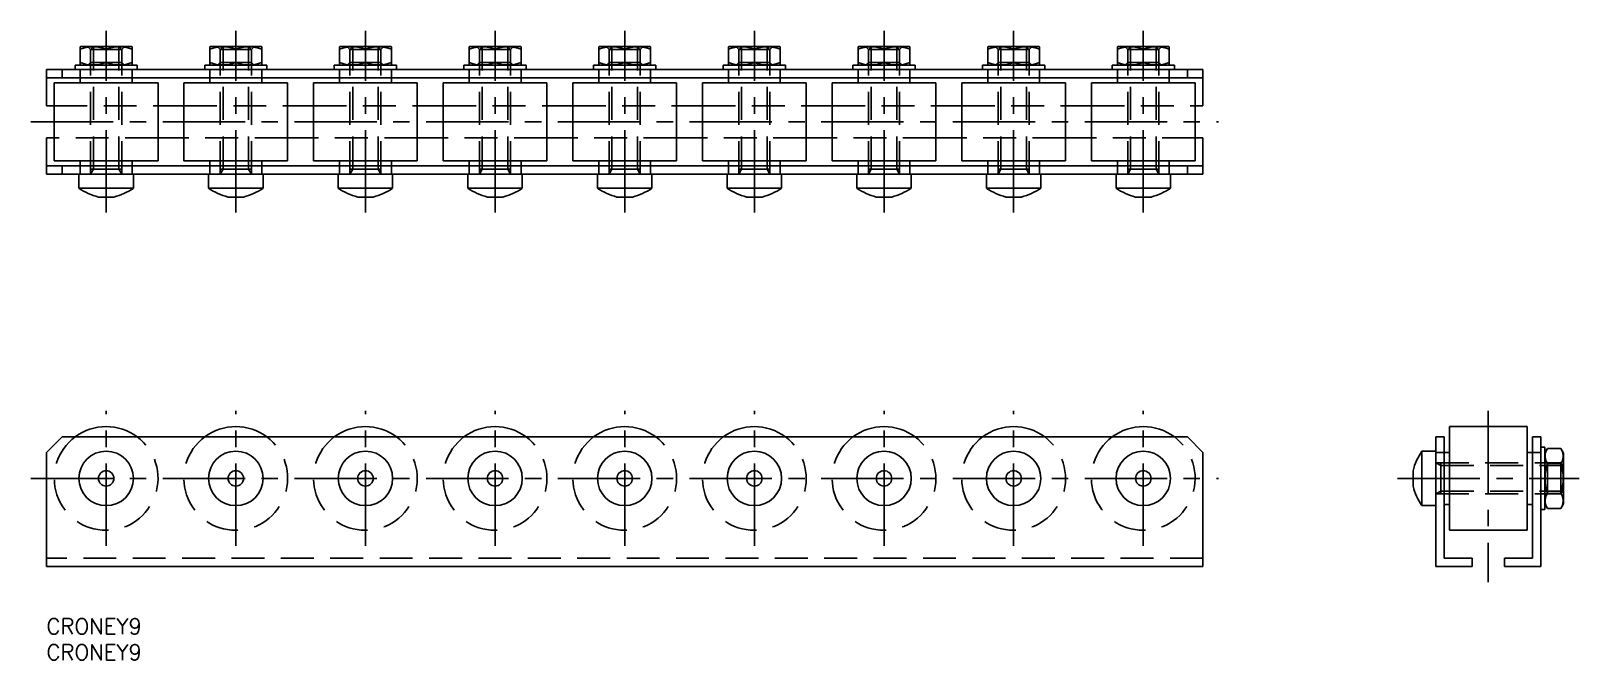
# Model space of a CAD drawing. Extents: x -3 to 296, y -8 to 113.
import ezdxf

# ---------------------------------------------------------------- set-up
doc = ezdxf.new("R2010")
doc.units = 0
doc.header["$LTSCALE"] = 0.5
doc.linetypes.add('CENTER', pattern=[50.8, 31.75, -6.35, 6.35, -6.35])
doc.linetypes.add('DASHED', pattern=[19.05, 12.7, -6.35])
for name, color, linetype in [('MSM_CENTER', 1, 'CENTER'), ('MSM_CONTINUOUS', 7, 'CONTINUOUS'), ('MSM_DASHED', 4, 'DASHED'), ('MSM_PART_NUMBER', 7, 'CONTINUOUS')]:
    doc.layers.add(name, color=color, linetype=linetype)
doc.styles.get("Standard").update_dxf_attribs({"font": 'txt.shx', "height": 3, "bigfont": 'bigfont.shx'})

# ---------------------------------------------------------------- blocks, each defined once
blk = doc.blocks.new('*U28')
at = {"layer": 'MSM_PART_NUMBER'}
blk.add_text('CRONEY9', height=3, dxfattribs=at).set_placement((0, -3))
blk = doc.blocks.new('*U29')
at = {"layer": 'MSM_PART_NUMBER'}
blk.add_text('CRONEY9', height=3, dxfattribs=at).set_placement((0, -8))

msp = doc.modelspace()

# ---------------------------------------------------------------- linework, layer by layer
at = {"layer": 'MSM_CENTER'}
for p, q in [((11.5, 78.24), (11.5, 113.24)), ((36.5, 78.24), (36.5, 113.24)), ((61.5, 78.24), (61.5, 113.24)), ((86.5, 78.24), (86.5, 113.24)), ((111.5, 78.24), (111.5, 113.24)), ((136.5, 78.24), (136.5, 113.24)), ((161.5, 78.24), (161.5, 113.24)), ((186.5, 78.24), (186.5, 113.24)), ((211.5, 78.24), (211.5, 113.24)), ((-3, 95.74), (226, 95.74)), ((11.5, 14), (11.5, 40)), ((36.5, 14), (36.5, 40)), ((61.5, 14), (61.5, 40)), ((86.5, 14), (86.5, 40)), ((111.5, 14), (111.5, 40)), ((136.5, 14), (136.5, 40)), ((161.5, 14), (161.5, 40)), ((186.5, 14), (186.5, 40)), ((211.5, 14), (211.5, 40)), ((278.03, 40), (278.03, 7)), ((-3, 27), (226, 27)), ((260.53, 27), (295.53, 27))]:
    msp.add_line(p, q, dxfattribs=at)
at = {"layer": 'MSM_CONTINUOUS'}
for p, q in [((6.6, 110.24), (6.5, 110.18)), ((6.5, 106.7), (6.5, 110.18)), ((6.6, 110.24), (16.4, 110.24)), ((11.5, 107.14), (11.5, 109.73)), ((16.5, 110.18), (16.4, 110.24)), ((16.5, 110.18), (16.5, 106.7)), ((31.6, 110.24), (31.5, 110.18)), ((31.5, 106.7), (31.5, 110.18)), ((31.6, 110.24), (41.4, 110.24)), ((36.5, 107.14), (36.5, 109.73)), ((41.5, 110.18), (41.4, 110.24)), ((41.5, 110.18), (41.5, 106.7)), ((56.6, 110.24), (56.5, 110.18)), ((56.5, 106.7), (56.5, 110.18)), ((56.6, 110.24), (66.4, 110.24)), ((61.5, 107.14), (61.5, 109.73)), ((66.5, 110.18), (66.4, 110.24)), ((66.5, 110.18), (66.5, 106.7)), ((81.6, 110.24), (81.5, 110.18)), ((81.5, 106.7), (81.5, 110.18)), ((81.6, 110.24), (91.4, 110.24)), ((86.5, 107.14), (86.5, 109.73)), ((91.5, 110.18), (91.4, 110.24)), ((91.5, 110.18), (91.5, 106.7)), ((106.6, 110.24), (106.5, 110.18)), ((106.5, 106.7), (106.5, 110.18)), ((106.6, 110.24), (116.4, 110.24)), ((111.5, 107.14), (111.5, 109.73)), ((116.5, 110.18), (116.4, 110.24)), ((116.5, 110.18), (116.5, 106.7)), ((131.6, 110.24), (131.5, 110.18)), ((131.5, 106.7), (131.5, 110.18)), ((131.6, 110.24), (141.4, 110.24)), ((136.5, 107.14), (136.5, 109.73)), ((141.5, 110.18), (141.4, 110.24)), ((141.5, 110.18), (141.5, 106.7)), ((156.6, 110.24), (156.5, 110.18)), ((156.5, 106.7), (156.5, 110.18)), ((156.6, 110.24), (166.4, 110.24)), ((161.5, 107.14), (161.5, 109.73)), ((166.5, 110.18), (166.4, 110.24)), ((166.5, 110.18), (166.5, 106.7)), ((181.6, 110.24), (181.5, 110.18)), ((181.5, 106.7), (181.5, 110.18)), ((181.6, 110.24), (191.4, 110.24)), ((186.5, 107.14), (186.5, 109.73)), ((191.5, 110.18), (191.4, 110.24)), ((191.5, 110.18), (191.5, 106.7)), ((206.6, 110.24), (206.5, 110.18)), ((206.5, 106.7), (206.5, 110.18)), ((206.6, 110.24), (216.4, 110.24)), ((211.5, 107.14), (211.5, 109.73)), ((216.5, 110.18), (216.4, 110.24)), ((216.5, 110.18), (216.5, 106.7)), ((0, 98.84), (0, 105.84)), ((223, 105.84), (0, 105.84)), ((3, 104.24), (3, 105.84)), ((5.5, 106.64), (5.5, 105.84)), ((5.5, 106.64), (17.5, 106.64)), ((6.5, 106.7), (6.6, 106.64)), ((16.4, 106.64), (16.5, 106.7)), ((17.5, 105.84), (17.5, 106.64)), ((30.5, 106.64), (30.5, 105.84)), ((30.5, 106.64), (42.5, 106.64)), ((31.5, 106.7), (31.6, 106.64)), ((41.4, 106.64), (41.5, 106.7)), ((42.5, 105.84), (42.5, 106.64)), ((55.5, 106.64), (55.5, 105.84)), ((55.5, 106.64), (67.5, 106.64)), ((56.5, 106.7), (56.6, 106.64)), ((66.4, 106.64), (66.5, 106.7)), ((67.5, 105.84), (67.5, 106.64)), ((80.5, 106.64), (80.5, 105.84)), ((80.5, 106.64), (92.5, 106.64)), ((81.5, 106.7), (81.6, 106.64)), ((91.4, 106.64), (91.5, 106.7)), ((92.5, 105.84), (92.5, 106.64)), ((105.5, 106.64), (105.5, 105.84)), ((105.5, 106.64), (117.5, 106.64)), ((106.5, 106.7), (106.6, 106.64)), ((116.4, 106.64), (116.5, 106.7)), ((117.5, 105.84), (117.5, 106.64)), ((130.5, 106.64), (130.5, 105.84)), ((130.5, 106.64), (142.5, 106.64)), ((131.5, 106.7), (131.6, 106.64)), ((141.4, 106.64), (141.5, 106.7)), ((142.5, 105.84), (142.5, 106.64)), ((155.5, 106.64), (155.5, 105.84)), ((155.5, 106.64), (167.5, 106.64)), ((156.5, 106.7), (156.6, 106.64)), ((166.4, 106.64), (166.5, 106.7)), ((167.5, 105.84), (167.5, 106.64)), ((180.5, 106.64), (180.5, 105.84)), ((180.5, 106.64), (192.5, 106.64)), ((181.5, 106.7), (181.6, 106.64)), ((191.4, 106.64), (191.5, 106.7)), ((192.5, 105.84), (192.5, 106.64)), ((205.5, 106.64), (205.5, 105.84)), ((205.5, 106.64), (217.5, 106.64)), ((206.5, 106.7), (206.6, 106.64)), ((216.4, 106.64), (216.5, 106.7)), ((217.5, 105.84), (217.5, 106.64)), ((220, 105.84), (220, 104.24)), ((223, 98.84), (223, 105.84)), ((0, 104.24), (223, 104.24)), ((1.5, 103.24), (1.5, 88.24)), ((1.5, 103.24), (21.5, 103.24)), ((6.5, 104.24), (6.5, 103.24)), ((16.5, 103.24), (16.5, 104.24)), ((21.5, 88.24), (21.5, 103.24)), ((26.5, 103.24), (26.5, 88.24)), ((26.5, 103.24), (46.5, 103.24)), ((31.5, 104.24), (31.5, 103.24)), ((41.5, 103.24), (41.5, 104.24)), ((46.5, 88.24), (46.5, 103.24)), ((51.5, 103.24), (51.5, 88.24)), ((51.5, 103.24), (71.5, 103.24)), ((56.5, 104.24), (56.5, 103.24)), ((66.5, 103.24), (66.5, 104.24)), ((71.5, 88.24), (71.5, 103.24)), ((76.5, 103.24), (76.5, 88.24)), ((76.5, 103.24), (96.5, 103.24)), ((81.5, 104.24), (81.5, 103.24)), ((91.5, 103.24), (91.5, 104.24)), ((96.5, 88.24), (96.5, 103.24)), ((101.5, 103.24), (101.5, 88.24)), ((101.5, 103.24), (121.5, 103.24)), ((106.5, 104.24), (106.5, 103.24)), ((116.5, 103.24), (116.5, 104.24)), ((121.5, 88.24), (121.5, 103.24)), ((126.5, 103.24), (126.5, 88.24)), ((126.5, 103.24), (146.5, 103.24)), ((131.5, 104.24), (131.5, 103.24)), ((141.5, 103.24), (141.5, 104.24)), ((146.5, 88.24), (146.5, 103.24)), ((151.5, 103.24), (151.5, 88.24)), ((151.5, 103.24), (171.5, 103.24)), ((156.5, 104.24), (156.5, 103.24)), ((166.5, 103.24), (166.5, 104.24)), ((171.5, 88.24), (171.5, 103.24)), ((176.5, 103.24), (176.5, 88.24)), ((176.5, 103.24), (196.5, 103.24)), ((181.5, 104.24), (181.5, 103.24)), ((191.5, 103.24), (191.5, 104.24)), ((196.5, 88.24), (196.5, 103.24)), ((201.5, 103.24), (201.5, 88.24)), ((201.5, 103.24), (221.5, 103.24)), ((206.5, 104.24), (206.5, 103.24)), ((216.5, 103.24), (216.5, 104.24)), ((221.5, 88.24), (221.5, 103.24)), ((0, 98.84), (1.5, 98.84)), ((21.5, 98.84), (26.5, 98.84)), ((46.5, 98.84), (51.5, 98.84)), ((71.5, 98.84), (76.5, 98.84)), ((96.5, 98.84), (101.5, 98.84)), ((121.5, 98.84), (126.5, 98.84)), ((146.5, 98.84), (151.5, 98.84)), ((171.5, 98.84), (176.5, 98.84)), ((196.5, 98.84), (201.5, 98.84)), ((221.5, 98.84), (223, 98.84)), ((0, 92.64), (0, 85.64)), ((1.5, 92.64), (0, 92.64)), ((26.5, 92.64), (21.5, 92.64)), ((51.5, 92.64), (46.5, 92.64)), ((76.5, 92.64), (71.5, 92.64)), ((101.5, 92.64), (96.5, 92.64)), ((126.5, 92.64), (121.5, 92.64)), ((151.5, 92.64), (146.5, 92.64)), ((176.5, 92.64), (171.5, 92.64)), ((201.5, 92.64), (196.5, 92.64)), ((223, 92.64), (221.5, 92.64)), ((223, 92.64), (223, 85.64)), ((223, 87.24), (0, 87.24)), ((1.5, 88.24), (21.5, 88.24)), ((3, 87.24), (3, 85.64)), ((6.5, 88.24), (6.5, 87.24)), ((16.5, 87.24), (16.5, 88.24)), ((26.5, 88.24), (46.5, 88.24)), ((31.5, 88.24), (31.5, 87.24)), ((41.5, 87.24), (41.5, 88.24)), ((51.5, 88.24), (71.5, 88.24)), ((56.5, 88.24), (56.5, 87.24)), ((66.5, 87.24), (66.5, 88.24)), ((76.5, 88.24), (96.5, 88.24)), ((81.5, 88.24), (81.5, 87.24)), ((91.5, 87.24), (91.5, 88.24)), ((101.5, 88.24), (121.5, 88.24)), ((106.5, 88.24), (106.5, 87.24)), ((116.5, 87.24), (116.5, 88.24)), ((126.5, 88.24), (146.5, 88.24)), ((131.5, 88.24), (131.5, 87.24)), ((141.5, 87.24), (141.5, 88.24)), ((151.5, 88.24), (171.5, 88.24)), ((156.5, 88.24), (156.5, 87.24)), ((166.5, 87.24), (166.5, 88.24)), ((176.5, 88.24), (196.5, 88.24)), ((181.5, 88.24), (181.5, 87.24)), ((191.5, 87.24), (191.5, 88.24)), ((201.5, 88.24), (221.5, 88.24)), ((206.5, 88.24), (206.5, 87.24)), ((216.5, 87.24), (216.5, 88.24)), ((220, 87.24), (220, 85.64)), ((0, 85.64), (223, 85.64)), ((6.25, 85.64), (6.25, 82.93)), ((16.75, 82.93), (16.75, 85.64)), ((31.25, 85.64), (31.25, 82.93)), ((41.75, 82.93), (41.75, 85.64)), ((56.25, 85.64), (56.25, 82.93)), ((66.75, 82.93), (66.75, 85.64)), ((81.25, 85.64), (81.25, 82.93)), ((91.75, 82.93), (91.75, 85.64)), ((106.25, 85.64), (106.25, 82.93)), ((116.75, 82.93), (116.75, 85.64)), ((131.25, 85.64), (131.25, 82.93)), ((141.75, 82.93), (141.75, 85.64)), ((156.25, 85.64), (156.25, 82.93)), ((166.75, 82.93), (166.75, 85.64)), ((181.25, 85.64), (181.25, 82.93)), ((191.75, 82.93), (191.75, 85.64)), ((206.25, 85.64), (206.25, 82.93)), ((216.75, 82.93), (216.75, 85.64)), ((6.25, 82.93), (16.75, 82.93)), ((10.01, 81.24), (12.99, 81.24)), ((31.25, 82.93), (41.75, 82.93)), ((35.01, 81.24), (37.99, 81.24)), ((56.25, 82.93), (66.75, 82.93)), ((60.01, 81.24), (62.99, 81.24)), ((81.25, 82.93), (91.75, 82.93)), ((85.01, 81.24), (87.99, 81.24)), ((106.25, 82.93), (116.75, 82.93)), ((110.01, 81.24), (112.99, 81.24)), ((131.25, 82.93), (141.75, 82.93)), ((135.01, 81.24), (137.99, 81.24)), ((156.25, 82.93), (166.75, 82.93)), ((160.01, 81.24), (162.99, 81.24)), ((181.25, 82.93), (191.75, 82.93)), ((185.01, 81.24), (187.99, 81.24)), ((206.25, 82.93), (216.75, 82.93)), ((210.01, 81.24), (212.99, 81.24)), ((270.53, 37), (270.53, 17)), ((285.53, 37), (270.53, 37)), ((285.53, 37), (285.53, 17)), ((0, 32), (3, 35)), ((220, 35), (3, 35)), ((220, 35), (223, 32)), ((269.53, 35), (267.93, 35)), ((267.93, 35), (267.93, 10)), ((269.53, 11.6), (269.53, 35)), ((286.53, 35), (286.53, 11.6)), ((288.13, 35), (286.53, 35)), ((288.13, 10), (288.13, 35)), ((288.93, 33), (288.13, 33)), ((288.93, 33), (288.93, 21)), ((0, 32), (0, 10)), ((223, 32), (223, 10)), ((265.22, 32.25), (265.22, 21.75)), ((267.93, 32.25), (265.22, 32.25)), ((267.93, 32), (270.53, 32)), ((288.13, 32), (285.53, 32)), ((289.43, 32.77), (288.93, 31.9)), ((289.43, 32.77), (292.02, 32.77)), ((289.43, 29.89), (292.02, 29.89)), ((292.53, 31.9), (292.02, 32.77)), ((292.53, 31.9), (292.53, 22.1)), ((263.53, 28.49), (263.53, 25.51)), ((289.43, 24.11), (292.02, 24.11)), ((265.22, 21.75), (267.93, 21.75)), ((269.53, 22), (270.53, 22)), ((285.53, 22), (286.53, 22)), ((288.13, 21), (288.93, 21)), ((288.93, 22.1), (289.43, 21.23)), ((289.43, 21.23), (292.02, 21.23)), ((292.02, 21.23), (292.53, 22.1)), ((270.53, 17), (285.53, 17)), ((223, 10), (0, 10)), ((267.93, 10), (274.93, 10)), ((274.93, 11.6), (269.53, 11.6)), ((274.93, 10), (274.93, 11.6)), ((281.13, 11.6), (286.53, 11.6)), ((281.13, 10), (281.13, 11.6)), ((288.13, 10), (281.13, 10))]:
    msp.add_line(p, q, dxfattribs=at)
for centre, radius in [((11.5, 27), 5.25), ((36.5, 27), 5.25), ((61.5, 27), 5.25), ((86.5, 27), 5.25), ((111.5, 27), 5.25), ((136.5, 27), 5.25), ((161.5, 27), 5.25), ((186.5, 27), 5.25), ((211.5, 27), 5.25), ((11.5, 27), 1.49), ((36.5, 27), 1.49), ((61.5, 27), 1.49), ((86.5, 27), 1.49), ((111.5, 27), 1.49), ((136.5, 27), 1.49), ((161.5, 27), 1.49), ((186.5, 27), 1.49), ((211.5, 27), 1.49)]:
    msp.add_circle(centre, radius, dxfattribs=at)
for centre, radius, start, end in [((9, 102.81), 7.37, 70.1592, 109.8408), ((14, 102.81), 7.37, 70.1592, 109.8408), ((34, 102.81), 7.37, 70.1592, 109.8408), ((39, 102.81), 7.37, 70.1592, 109.8408), ((59, 102.81), 7.37, 70.1592, 109.8408), ((64, 102.81), 7.37, 70.1592, 109.8408), ((84, 102.81), 7.37, 70.1592, 109.8408), ((89, 102.81), 7.37, 70.1592, 109.8408), ((109, 102.81), 7.37, 70.1592, 109.8408), ((114, 102.81), 7.37, 70.1592, 109.8408), ((134, 102.81), 7.37, 70.1592, 109.8408), ((139, 102.81), 7.37, 70.1592, 109.8408), ((159, 102.81), 7.37, 70.1592, 109.8408), ((164, 102.81), 7.37, 70.1592, 109.8408), ((184, 102.81), 7.37, 70.1592, 109.8408), ((189, 102.81), 7.37, 70.1592, 109.8408), ((209, 102.81), 7.37, 70.1592, 109.8408), ((214, 102.81), 7.37, 70.1592, 109.8408), ((9, 114.07), 7.37, 250.1592, 289.8408), ((14, 114.07), 7.37, 250.1592, 289.8408), ((34, 114.07), 7.37, 250.1592, 289.8408), ((39, 114.07), 7.37, 250.1592, 289.8408), ((59, 114.07), 7.37, 250.1592, 289.8408), ((64, 114.07), 7.37, 250.1592, 289.8408), ((84, 114.07), 7.37, 250.1592, 289.8408), ((89, 114.07), 7.37, 250.1592, 289.8408), ((109, 114.07), 7.37, 250.1592, 289.8408), ((114, 114.07), 7.37, 250.1592, 289.8408), ((134, 114.07), 7.37, 250.1592, 289.8408), ((139, 114.07), 7.37, 250.1592, 289.8408), ((159, 114.07), 7.37, 250.1592, 289.8408), ((164, 114.07), 7.37, 250.1592, 289.8408), ((184, 114.07), 7.37, 250.1592, 289.8408), ((189, 114.07), 7.37, 250.1592, 289.8408), ((209, 114.07), 7.37, 250.1592, 289.8408), ((214, 114.07), 7.37, 250.1592, 289.8408), ((13.04, 92.97), 12.12, 235.9445, 255.5214), ((9.96, 92.97), 12.12, 284.4786, 304.0555), ((38.04, 92.97), 12.12, 235.9445, 255.5214), ((34.96, 92.97), 12.12, 284.4786, 304.0555), ((63.04, 92.97), 12.12, 235.9445, 255.5214), ((59.96, 92.97), 12.12, 284.4786, 304.0555), ((88.04, 92.97), 12.12, 235.9445, 255.5214), ((84.96, 92.97), 12.12, 284.4786, 304.0555), ((113.04, 92.97), 12.12, 235.9445, 255.5214), ((109.96, 92.97), 12.12, 284.4786, 304.0555), ((138.04, 92.97), 12.12, 235.9445, 255.5214), ((134.96, 92.97), 12.12, 284.4786, 304.0555), ((163.04, 92.97), 12.12, 235.9445, 255.5214), ((159.96, 92.97), 12.12, 284.4786, 304.0555), ((188.04, 92.97), 12.12, 235.9445, 255.5214), ((184.96, 92.97), 12.12, 284.4786, 304.0555), ((213.04, 92.97), 12.12, 235.9445, 255.5214), ((209.96, 92.97), 12.12, 284.4786, 304.0555), ((11.5, 27), 10, 53.1301, 126.8699), ((36.5, 27), 10, 53.1301, 126.8699), ((61.5, 27), 10, 53.1301, 126.8699), ((86.5, 27), 10, 53.1301, 126.8699), ((111.5, 27), 10, 53.1301, 126.8699), ((136.5, 27), 10, 53.1301, 126.8699), ((161.5, 27), 10, 53.1301, 126.8699), ((186.5, 27), 10, 53.1301, 126.8699), ((211.5, 27), 10, 53.1301, 126.8699), ((275.26, 25.46), 12.12, 145.9445, 165.5214), ((291.54, 31.33), 2.56, 154.3574, 214.3573), ((298.59, 27), 9.61, 162.5124, 197.4876), ((289.91, 31.33), 2.56, 325.6427, 25.6426), ((282.86, 27), 9.61, 342.5124, 17.4876), ((275.26, 28.54), 12.12, 194.4786, 214.0555), ((291.54, 22.67), 2.56, 145.6427, 205.6426), ((289.91, 22.67), 2.56, 334.3574, 34.3573)]:
    msp.add_arc(centre, radius, start, end, dxfattribs=at)
at = {"layer": 'MSM_DASHED'}
for p, q in [((7.96, 110.24), (8.5, 109.7)), ((9.04, 110.24), (8.5, 109.7)), ((14.5, 109.7), (8.5, 109.7)), ((8.5, 85.64), (8.5, 109.7)), ((9.04, 86.58), (9.04, 110.24)), ((13.96, 110.24), (14.5, 109.7)), ((13.96, 86.58), (13.96, 110.24)), ((15.04, 110.24), (14.5, 109.7)), ((14.5, 85.64), (14.5, 109.7)), ((32.96, 110.24), (33.5, 109.7)), ((34.04, 110.24), (33.5, 109.7)), ((39.5, 109.7), (33.5, 109.7)), ((33.5, 85.64), (33.5, 109.7)), ((34.04, 86.58), (34.04, 110.24)), ((38.96, 110.24), (39.5, 109.7)), ((38.96, 86.58), (38.96, 110.24)), ((40.04, 110.24), (39.5, 109.7)), ((39.5, 85.64), (39.5, 109.7)), ((57.96, 110.24), (58.5, 109.7)), ((59.04, 110.24), (58.5, 109.7)), ((64.5, 109.7), (58.5, 109.7)), ((58.5, 85.64), (58.5, 109.7)), ((59.04, 86.58), (59.04, 110.24)), ((63.96, 110.24), (64.5, 109.7)), ((63.96, 86.58), (63.96, 110.24)), ((65.04, 110.24), (64.5, 109.7)), ((64.5, 85.64), (64.5, 109.7)), ((82.96, 110.24), (83.5, 109.7)), ((84.04, 110.24), (83.5, 109.7)), ((89.5, 109.7), (83.5, 109.7)), ((83.5, 85.64), (83.5, 109.7)), ((84.04, 86.58), (84.04, 110.24)), ((88.96, 110.24), (89.5, 109.7)), ((88.96, 86.58), (88.96, 110.24)), ((90.04, 110.24), (89.5, 109.7)), ((89.5, 85.64), (89.5, 109.7)), ((107.96, 110.24), (108.5, 109.7)), ((109.04, 110.24), (108.5, 109.7)), ((114.5, 109.7), (108.5, 109.7)), ((108.5, 85.64), (108.5, 109.7)), ((109.04, 86.58), (109.04, 110.24)), ((113.96, 110.24), (114.5, 109.7)), ((113.96, 86.58), (113.96, 110.24)), ((115.04, 110.24), (114.5, 109.7)), ((114.5, 85.64), (114.5, 109.7)), ((132.96, 110.24), (133.5, 109.7)), ((134.04, 110.24), (133.5, 109.7)), ((139.5, 109.7), (133.5, 109.7)), ((133.5, 85.64), (133.5, 109.7)), ((134.04, 86.58), (134.04, 110.24)), ((138.96, 110.24), (139.5, 109.7)), ((138.96, 86.58), (138.96, 110.24)), ((140.04, 110.24), (139.5, 109.7)), ((139.5, 85.64), (139.5, 109.7)), ((157.96, 110.24), (158.5, 109.7)), ((159.04, 110.24), (158.5, 109.7)), ((164.5, 109.7), (158.5, 109.7)), ((158.5, 85.64), (158.5, 109.7)), ((159.04, 86.58), (159.04, 110.24)), ((163.96, 110.24), (164.5, 109.7)), ((163.96, 86.58), (163.96, 110.24)), ((165.04, 110.24), (164.5, 109.7)), ((164.5, 85.64), (164.5, 109.7)), ((182.96, 110.24), (183.5, 109.7)), ((184.04, 110.24), (183.5, 109.7)), ((189.5, 109.7), (183.5, 109.7)), ((183.5, 85.64), (183.5, 109.7)), ((184.04, 86.58), (184.04, 110.24)), ((188.96, 110.24), (189.5, 109.7)), ((188.96, 86.58), (188.96, 110.24)), ((190.04, 110.24), (189.5, 109.7)), ((189.5, 85.64), (189.5, 109.7)), ((207.96, 110.24), (208.5, 109.7)), ((209.04, 110.24), (208.5, 109.7)), ((214.5, 109.7), (208.5, 109.7)), ((208.5, 85.64), (208.5, 109.7)), ((209.04, 86.58), (209.04, 110.24)), ((213.96, 110.24), (214.5, 109.7)), ((213.96, 86.58), (213.96, 110.24)), ((215.04, 110.24), (214.5, 109.7)), ((214.5, 85.64), (214.5, 109.7)), ((6.5, 105.84), (6.5, 104.24)), ((7.96, 106.64), (8.5, 107.18)), ((14.5, 107.18), (8.5, 107.18)), ((15.04, 106.64), (14.5, 107.18)), ((16.5, 104.24), (16.5, 105.84)), ((31.5, 105.84), (31.5, 104.24)), ((32.96, 106.64), (33.5, 107.18)), ((39.5, 107.18), (33.5, 107.18)), ((40.04, 106.64), (39.5, 107.18)), ((41.5, 104.24), (41.5, 105.84)), ((56.5, 105.84), (56.5, 104.24)), ((57.96, 106.64), (58.5, 107.18)), ((64.5, 107.18), (58.5, 107.18)), ((65.04, 106.64), (64.5, 107.18)), ((66.5, 104.24), (66.5, 105.84)), ((81.5, 105.84), (81.5, 104.24)), ((82.96, 106.64), (83.5, 107.18)), ((89.5, 107.18), (83.5, 107.18)), ((90.04, 106.64), (89.5, 107.18)), ((91.5, 104.24), (91.5, 105.84)), ((106.5, 105.84), (106.5, 104.24)), ((107.96, 106.64), (108.5, 107.18)), ((114.5, 107.18), (108.5, 107.18)), ((115.04, 106.64), (114.5, 107.18)), ((116.5, 104.24), (116.5, 105.84)), ((131.5, 105.84), (131.5, 104.24)), ((132.96, 106.64), (133.5, 107.18)), ((139.5, 107.18), (133.5, 107.18)), ((140.04, 106.64), (139.5, 107.18)), ((141.5, 104.24), (141.5, 105.84)), ((156.5, 105.84), (156.5, 104.24)), ((157.96, 106.64), (158.5, 107.18)), ((164.5, 107.18), (158.5, 107.18)), ((165.04, 106.64), (164.5, 107.18)), ((166.5, 104.24), (166.5, 105.84)), ((181.5, 105.84), (181.5, 104.24)), ((182.96, 106.64), (183.5, 107.18)), ((189.5, 107.18), (183.5, 107.18)), ((190.04, 106.64), (189.5, 107.18)), ((191.5, 104.24), (191.5, 105.84)), ((206.5, 105.84), (206.5, 104.24)), ((207.96, 106.64), (208.5, 107.18)), ((214.5, 107.18), (208.5, 107.18)), ((215.04, 106.64), (214.5, 107.18)), ((216.5, 104.24), (216.5, 105.84)), ((1.5, 98.84), (21.5, 98.84)), ((26.5, 98.84), (46.5, 98.84)), ((51.5, 98.84), (71.5, 98.84)), ((76.5, 98.84), (96.5, 98.84)), ((101.5, 98.84), (121.5, 98.84)), ((126.5, 98.84), (146.5, 98.84)), ((151.5, 98.84), (171.5, 98.84)), ((176.5, 98.84), (196.5, 98.84)), ((201.5, 98.84), (221.5, 98.84)), ((21.5, 92.64), (1.5, 92.64)), ((46.5, 92.64), (26.5, 92.64)), ((71.5, 92.64), (51.5, 92.64)), ((96.5, 92.64), (76.5, 92.64)), ((121.5, 92.64), (101.5, 92.64)), ((146.5, 92.64), (126.5, 92.64)), ((171.5, 92.64), (151.5, 92.64)), ((196.5, 92.64), (176.5, 92.64)), ((221.5, 92.64), (201.5, 92.64)), ((6.5, 87.24), (6.5, 85.64)), ((8.5, 86.58), (14.5, 86.58)), ((8.5, 85.64), (9.04, 86.58)), ((14.5, 85.64), (13.96, 86.58)), ((16.5, 85.64), (16.5, 87.24)), ((31.5, 87.24), (31.5, 85.64)), ((33.5, 86.58), (39.5, 86.58)), ((33.5, 85.64), (34.04, 86.58)), ((39.5, 85.64), (38.96, 86.58)), ((41.5, 85.64), (41.5, 87.24)), ((56.5, 87.24), (56.5, 85.64)), ((58.5, 86.58), (64.5, 86.58)), ((58.5, 85.64), (59.04, 86.58)), ((64.5, 85.64), (63.96, 86.58)), ((66.5, 85.64), (66.5, 87.24)), ((81.5, 87.24), (81.5, 85.64)), ((83.5, 86.58), (89.5, 86.58)), ((83.5, 85.64), (84.04, 86.58)), ((89.5, 85.64), (88.96, 86.58)), ((91.5, 85.64), (91.5, 87.24)), ((106.5, 87.24), (106.5, 85.64)), ((108.5, 86.58), (114.5, 86.58)), ((108.5, 85.64), (109.04, 86.58)), ((114.5, 85.64), (113.96, 86.58)), ((116.5, 85.64), (116.5, 87.24)), ((131.5, 87.24), (131.5, 85.64)), ((133.5, 86.58), (139.5, 86.58)), ((133.5, 85.64), (134.04, 86.58)), ((139.5, 85.64), (138.96, 86.58)), ((141.5, 85.64), (141.5, 87.24)), ((156.5, 87.24), (156.5, 85.64)), ((158.5, 86.58), (164.5, 86.58)), ((158.5, 85.64), (159.04, 86.58)), ((164.5, 85.64), (163.96, 86.58)), ((166.5, 85.64), (166.5, 87.24)), ((181.5, 87.24), (181.5, 85.64)), ((183.5, 86.58), (189.5, 86.58)), ((183.5, 85.64), (184.04, 86.58)), ((189.5, 85.64), (188.96, 86.58)), ((191.5, 85.64), (191.5, 87.24)), ((206.5, 87.24), (206.5, 85.64)), ((208.5, 86.58), (214.5, 86.58)), ((208.5, 85.64), (209.04, 86.58)), ((214.5, 85.64), (213.96, 86.58)), ((216.5, 85.64), (216.5, 87.24)), ((267.93, 30), (291.99, 30)), ((267.93, 30), (268.86, 29.46)), ((268.86, 30), (268.86, 24)), ((288.93, 30.54), (289.47, 30)), ((289.47, 24), (289.47, 30)), ((292.53, 30.54), (291.99, 30)), ((291.99, 24), (291.99, 30)), ((292.53, 29.46), (291.99, 30)), ((268.86, 29.46), (292.53, 29.46)), ((267.93, 24), (268.86, 24.54)), ((267.93, 24), (291.99, 24)), ((268.86, 24.54), (292.53, 24.54)), ((288.93, 23.46), (289.47, 24)), ((292.53, 24.54), (291.99, 24)), ((292.53, 23.46), (291.99, 24)), ((223, 11.6), (0, 11.6))]:
    msp.add_line(p, q, dxfattribs=at)
for centre in [(11.5, 27), (36.5, 27), (61.5, 27), (86.5, 27), (111.5, 27), (136.5, 27), (161.5, 27), (186.5, 27), (211.5, 27)]:
    msp.add_arc(centre, 10, 126.8699, 53.1301, dxfattribs=at)

# ---------------------------------------------------------------- block references
at = {"layer": 'MSM_CONTINUOUS'}
for name in ['*U28', '*U29']:
    msp.add_blockref(name, (0, 0), dxfattribs=at)

doc.saveas('drawing.dxf')
